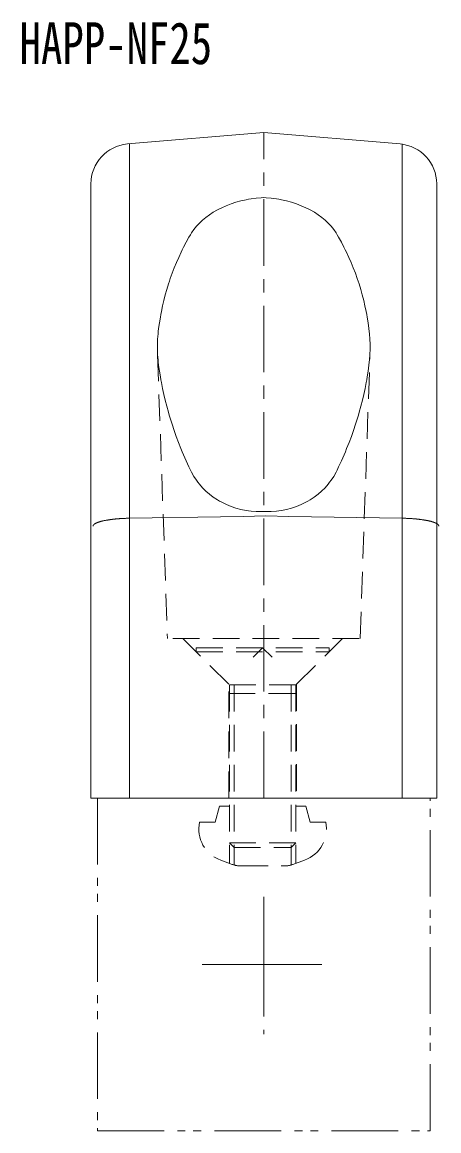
# Model space of a CAD drawing. Units: millimetres on the paper. Extents: x -641 to 1468, y -434 to 1009.
# Drawn here: x 485 to 516.3, y 854.5 to 937.8 of the extents above; entities that cross this region are included whole.
import ezdxf
from ezdxf.enums import TextEntityAlignment as Align

# ---------------------------------------------------------------- set-up
doc = ezdxf.new("R2010")
doc.units = ezdxf.units.MM
for name, pattern in [('CHAIN1', [8, 5, -1, 1, -1]), ('CHAIN2', [12, 9, -1, 1, -1]), ('DASHED2', [3, 2, -1]), ('DOUBLE_CHAIN1', [8.8, 5, -1, 0.6, -0.6, 0.6, -1])]:
    doc.linetypes.add(name, pattern=pattern)
for name, color, linetype, lineweight in [('0-0', 7, 'Continuous', 18), ('0-1', 4, 'Continuous', 18), ('0-2', 4, 'Continuous', 18)]:
    doc.layers.add(name, color=color, linetype=linetype, lineweight=lineweight)
doc.styles.add('ＭＳ ゴシック', font='')
doc.styles.get('ＭＳ ゴシック').set_extended_font_data('MS Gothic')

msp = doc.modelspace()

# ---------------------------------------------------------------- linework, layer by layer
at = {"layer": '0-0'}
for p, q in [((503.142, 929.5), (492.893, 928.648)), ((503.142, 929.5), (513.39, 928.648)), ((493.056, 928.648), (493.056, 879.5)), ((513.553, 928.648), (513.553, 879.5)), ((490.142, 879.5), (490.142, 925.659))]:
    msp.add_line(p, q, dxfattribs=at)
for points in [[(490.142, 879.5), (516.142, 879.5), (516.142, 925.659)], [(497.621, 921.832), (497.701, 921.964), (497.879, 922.22), (498.078, 922.467), (498.185, 922.586), (498.297, 922.702), (498.534, 922.925), (498.785, 923.134), (499.052, 923.33), (499.341, 923.518), (499.65, 923.695), (499.811, 923.78), (499.977, 923.861), (500.321, 924.012), (500.678, 924.149), (501.047, 924.27), (501.424, 924.374), (501.806, 924.46), (501.999, 924.497), (502.191, 924.529), (502.575, 924.581), (502.954, 924.615), (503.142, 924.626)], [(503.142, 924.626), (503.33, 924.615), (503.709, 924.581), (504.092, 924.529), (504.285, 924.497), (504.477, 924.46), (504.859, 924.374), (505.236, 924.27), (505.605, 924.149), (505.962, 924.012), (506.306, 923.861), (506.472, 923.78), (506.633, 923.695), (506.943, 923.518), (507.231, 923.33), (507.498, 923.134), (507.75, 922.925), (507.986, 922.702), (508.098, 922.586), (508.205, 922.467), (508.404, 922.22), (508.582, 921.964), (508.662, 921.832)], [(495.21, 914.569), (495.237, 914.783), (495.298, 915.21), (495.367, 915.635), (495.405, 915.847), (495.446, 916.058), (495.534, 916.478), (495.632, 916.897), (495.738, 917.312), (495.854, 917.725), (495.979, 918.134), (496.046, 918.338), (496.114, 918.541), (496.258, 918.943), (496.41, 919.342), (496.572, 919.737), (496.743, 920.128), (496.923, 920.515), (497.016, 920.706), (497.112, 920.897), (497.309, 921.274), (497.515, 921.647), (497.621, 921.832)], [(508.662, 921.832), (508.768, 921.647), (508.974, 921.274), (509.172, 920.897), (509.267, 920.706), (509.36, 920.515), (509.54, 920.128), (509.711, 919.737), (509.873, 919.342), (510.026, 918.943), (510.169, 918.541), (510.238, 918.338), (510.304, 918.134), (510.429, 917.725), (510.545, 917.312), (510.652, 916.897), (510.749, 916.478), (510.837, 916.058), (510.878, 915.847), (510.916, 915.635), (510.986, 915.21), (511.046, 914.783), (511.073, 914.569), (511.094, 914.376), (511.125, 913.99), (511.14, 913.605), (511.142, 913.413), (511.14, 913.222), (511.125, 912.835), (511.094, 912.443), (511.073, 912.245)], [(495.21, 912.245), (495.189, 912.443), (495.159, 912.835), (495.144, 913.222), (495.142, 913.413), (495.144, 913.605), (495.159, 913.99), (495.189, 914.376), (495.21, 914.569)], [(497.621, 904.151), (497.513, 904.38), (497.303, 904.838), (497.103, 905.297), (497.006, 905.526), (496.912, 905.756), (496.73, 906.214), (496.558, 906.673), (496.396, 907.13), (496.243, 907.586), (496.1, 908.041), (496.032, 908.267), (495.967, 908.493), (495.843, 908.944), (495.729, 909.392), (495.624, 909.837), (495.529, 910.279), (495.443, 910.717), (495.403, 910.935), (495.366, 911.153), (495.297, 911.589), (495.237, 912.026), (495.21, 912.245)], [(511.073, 912.245), (511.046, 912.026), (510.986, 911.589), (510.918, 911.153), (510.88, 910.935), (510.841, 910.717), (510.755, 910.279), (510.659, 909.837), (510.555, 909.392), (510.44, 908.944), (510.316, 908.493), (510.251, 908.267), (510.183, 908.041), (510.04, 907.586), (509.887, 907.13), (509.725, 906.673), (509.553, 906.214), (509.372, 905.756), (509.277, 905.526), (509.181, 905.297), (508.98, 904.838), (508.771, 904.38), (508.662, 904.151)], [(498.301, 903.091), (498.188, 903.232), (498.08, 903.377), (497.88, 903.677), (497.702, 903.99), (497.621, 904.151)], [(508.662, 904.151), (508.582, 903.99), (508.403, 903.677), (508.203, 903.377), (508.095, 903.232), (507.983, 903.091), (507.745, 902.823), (507.493, 902.573), (507.225, 902.34), (506.936, 902.12), (506.627, 901.915), (506.466, 901.818), (506.3, 901.727), (505.956, 901.559), (505.6, 901.412), (505.232, 901.288), (504.856, 901.188), (504.474, 901.111), (504.282, 901.083), (504.09, 901.06), (503.707, 901.032), (503.329, 901.027), (503.142, 901.034), (502.954, 901.027), (502.576, 901.032), (502.193, 901.06), (502.001, 901.083), (501.809, 901.111), (501.428, 901.188), (501.052, 901.288), (500.684, 901.412), (500.327, 901.559), (499.984, 901.727), (499.818, 901.818), (499.656, 901.915), (499.347, 902.12), (499.058, 902.34), (498.791, 902.573), (498.538, 902.823), (498.301, 903.091)], [(491.404, 900.396), (491.436, 900.402), (491.468, 900.407), (491.501, 900.412), (491.535, 900.417), (491.551, 900.419), (491.568, 900.421), (491.602, 900.426), (491.636, 900.431), (491.671, 900.435), (491.706, 900.44), (491.741, 900.444), (491.759, 900.446), (491.777, 900.448), (491.813, 900.452), (491.849, 900.457), (491.886, 900.46), (491.922, 900.464), (491.96, 900.468), (491.978, 900.47), (491.997, 900.472), (492.035, 900.475), (492.073, 900.479), (492.111, 900.482), (492.149, 900.485), (492.187, 900.488), (492.207, 900.49), (492.226, 900.491), (492.265, 900.494), (492.304, 900.497), (492.324, 900.499), (492.344, 900.5), (492.383, 900.502), (492.423, 900.505), (492.443, 900.506), (492.463, 900.507), (492.503, 900.51), (492.543, 900.512), (492.583, 900.514), (492.623, 900.516)], [(492.623, 900.516), (492.664, 900.517), (492.684, 900.518), (492.705, 900.519), (492.746, 900.521), (492.787, 900.522), (492.828, 900.524), (492.869, 900.525), (492.91, 900.526), (492.931, 900.527), (492.952, 900.527), (492.993, 900.528), (493.035, 900.529), (493.056, 900.529), (494.759, 900.557), (498.171, 900.613), (501.591, 900.669), (503.304, 900.697), (505.017, 900.669), (508.438, 900.613), (511.85, 900.557), (513.553, 900.529), (513.574, 900.529), (513.615, 900.528), (513.657, 900.527), (513.677, 900.527), (513.698, 900.526), (513.74, 900.525), (513.781, 900.524), (513.822, 900.522), (513.863, 900.521), (513.904, 900.519), (513.924, 900.518), (513.945, 900.517), (513.985, 900.516), (514.026, 900.514), (514.066, 900.512), (514.106, 900.51), (514.146, 900.507), (514.166, 900.506)], [(514.166, 900.506), (514.186, 900.505), (514.226, 900.502), (514.265, 900.5), (514.285, 900.499), (514.304, 900.497), (514.344, 900.494), (514.382, 900.491), (514.402, 900.49), (514.421, 900.488), (514.46, 900.485), (514.498, 900.482), (514.536, 900.479), (514.574, 900.475), (514.612, 900.472), (514.63, 900.47), (514.649, 900.468), (514.686, 900.464), (514.723, 900.46), (514.76, 900.457), (514.796, 900.452), (514.832, 900.448), (514.85, 900.446), (514.867, 900.444), (514.903, 900.44), (514.938, 900.435), (514.972, 900.431), (515.006, 900.426), (515.04, 900.421), (515.057, 900.419), (515.074, 900.417), (515.107, 900.412), (515.14, 900.407), (515.173, 900.402), (515.205, 900.396), (515.237, 900.391), (515.252, 900.389), (515.268, 900.386), (515.299, 900.38), (515.33, 900.375)], [(490.304, 899.93), (490.304, 899.934), (490.305, 899.943), (490.306, 899.951), (490.307, 899.955), (490.308, 899.959), (490.31, 899.967), (490.313, 899.976), (490.316, 899.984), (490.32, 899.992), (490.325, 900), (490.327, 900.005), (490.33, 900.009), (490.335, 900.017), (490.341, 900.025), (490.348, 900.033), (490.355, 900.041), (490.363, 900.05), (490.367, 900.054), (490.371, 900.058), (490.38, 900.066), (490.39, 900.074), (490.395, 900.078), (490.4, 900.082), (490.41, 900.09), (490.421, 900.098), (490.427, 900.102), (490.433, 900.106), (490.445, 900.114), (490.458, 900.121), (490.471, 900.129), (490.485, 900.137), (490.499, 900.145), (490.506, 900.149), (490.514, 900.153), (490.529, 900.16), (490.545, 900.168), (490.562, 900.175), (490.578, 900.183), (490.596, 900.19)], [(490.596, 900.19), (490.605, 900.194), (490.614, 900.198), (490.632, 900.205), (490.651, 900.213), (490.671, 900.22), (490.691, 900.227), (490.711, 900.234), (490.721, 900.238), (490.732, 900.241), (490.753, 900.248), (490.775, 900.255), (490.798, 900.262), (490.82, 900.269), (490.844, 900.276), (490.856, 900.279), (490.868, 900.283), (490.892, 900.289), (490.917, 900.296), (490.942, 900.302), (490.968, 900.309), (490.994, 900.315), (491.007, 900.318), (491.02, 900.322), (491.047, 900.328), (491.075, 900.334), (491.089, 900.337), (491.103, 900.34), (491.131, 900.346), (491.16, 900.352), (491.174, 900.355), (491.189, 900.358), (491.219, 900.364), (491.248, 900.369), (491.279, 900.375), (491.309, 900.38), (491.341, 900.386), (491.356, 900.389), (491.372, 900.391), (491.404, 900.396)], [(515.33, 900.375), (515.36, 900.369), (515.39, 900.364), (515.42, 900.358), (515.434, 900.355), (515.449, 900.352), (515.478, 900.346), (515.506, 900.34), (515.52, 900.337), (515.534, 900.334), (515.561, 900.328), (515.588, 900.322), (515.602, 900.318), (515.615, 900.315), (515.641, 900.309), (515.667, 900.302), (515.692, 900.296), (515.717, 900.289), (515.741, 900.283), (515.753, 900.279), (515.765, 900.276), (515.788, 900.269), (515.811, 900.262), (515.833, 900.255), (515.855, 900.248), (515.877, 900.241), (515.887, 900.238), (515.898, 900.234), (515.918, 900.227), (515.938, 900.22), (515.957, 900.213), (515.976, 900.205), (515.995, 900.198), (516.004, 900.194), (516.013, 900.19), (516.03, 900.183), (516.047, 900.175), (516.063, 900.168), (516.079, 900.16), (516.095, 900.153)], [(516.095, 900.153), (516.102, 900.149), (516.11, 900.145), (516.124, 900.137), (516.138, 900.129), (516.151, 900.121), (516.164, 900.114), (516.176, 900.106), (516.182, 900.102), (516.187, 900.098), (516.198, 900.09), (516.209, 900.082), (516.214, 900.078), (516.219, 900.074), (516.228, 900.066), (516.237, 900.058), (516.242, 900.054), (516.246, 900.05), (516.253, 900.041), (516.261, 900.033), (516.267, 900.025), (516.273, 900.017), (516.279, 900.009), (516.282, 900.005), (516.284, 900), (516.289, 899.992), (516.292, 899.984), (516.296, 899.976), (516.299, 899.967), (516.301, 899.959), (516.302, 899.955), (516.303, 899.951), (516.304, 899.943), (516.304, 899.934), (516.304, 899.93)]]:
    msp.add_lwpolyline(points, dxfattribs=at)
for centre, start, end in [((493.142, 925.659), 94.75, 180), ((513.142, 925.659), 0, 85.25)]:
    msp.add_arc(centre, 3, start, end, dxfattribs=at)
at = {"layer": '0-1', "linetype": 'CHAIN1'}
msp.add_line((503.142, 879.5), (503.142, 929.5), dxfattribs=at)
at = {"layer": '0-1', "linetype": 'DASHED2'}
for p, q in [((495.159, 912.835), (495.892, 891.5)), ((510.392, 891.5), (511.125, 912.835)), ((510.306, 891.5), (495.806, 891.5)), ((500.506, 888.05), (497.056, 891.5)), ((505.606, 888.05), (509.056, 891.5)), ((498.056, 890.8), (508.056, 890.8)), ((503.056, 890.8), (502.349, 890.093)), ((503.056, 890.8), (503.763, 890.093)), ((508.056, 890.8), (508.056, 890.5)), ((500.506, 879.5), (500.506, 888.05)), ((505.556, 888), (500.556, 888)), ((500.556, 888), (500.556, 874.6)), ((500.906, 888), (500.906, 874.478)), ((505.206, 888), (505.206, 874.478)), ((505.556, 888), (505.556, 874.6)), ((505.606, 888.05), (505.606, 879.5)), ((500.506, 887.35), (505.606, 887.35)), ((499.484, 877.7), (499.806, 878.9)), ((500.556, 878.9), (499.806, 878.9)), ((506.306, 878.9), (505.556, 878.9)), ((506.306, 878.9), (506.627, 877.7)), ((499.484, 877.7), (498.309, 877.7)), ((507.803, 877.7), (506.627, 877.7)), ((505.556, 876.15), (500.556, 876.15)), ((500.906, 875.8), (500.556, 876.15)), ((500.906, 875.8), (505.206, 875.8)), ((505.206, 875.8), (505.556, 876.15)), ((499.901, 874.839), (500.774, 874.521)), ((505.337, 874.521), (506.211, 874.839)), ((501.459, 874.4), (504.653, 874.4))]:
    msp.add_line(p, q, dxfattribs=at)
msp.add_lwpolyline([(498.056, 890.8), (498.056, 890.5), (508.056, 890.5)], dxfattribs=at)
for centre, radius, start, end in [((500.756, 877.188), 2.5, 168.17823, 250), ((505.356, 877.188), 2.5, 290, 11.82177), ((501.459, 876.4), 2, 250, 270), ((504.653, 876.4), 2, 270, 290)]:
    msp.add_arc(centre, radius, start, end, dxfattribs=at)
at = {"layer": '0-2', "linetype": 'CHAIN2'}
for p, q in [((503.142, 872.089), (503.142, 861.772)), ((498.505, 867), (508.505, 867))]:
    msp.add_line(p, q, dxfattribs=at)
at = {"layer": '0-2', "linetype": 'DOUBLE_CHAIN1'}
msp.add_lwpolyline([(490.642, 854.5), (515.642, 854.5), (515.642, 879.5), (490.642, 879.5)], close=True, dxfattribs=at)

# ---------------------------------------------------------------- texts
at = {"layer": '0-0', "style": 'ＭＳ ゴシック', "width": 0.75}
msp.add_text('HAPP-NF25', height=3.152, dxfattribs=at).set_placement((484.785, 933.704), align=Align.BOTTOM_LEFT)

doc.saveas('drawing.dxf')
